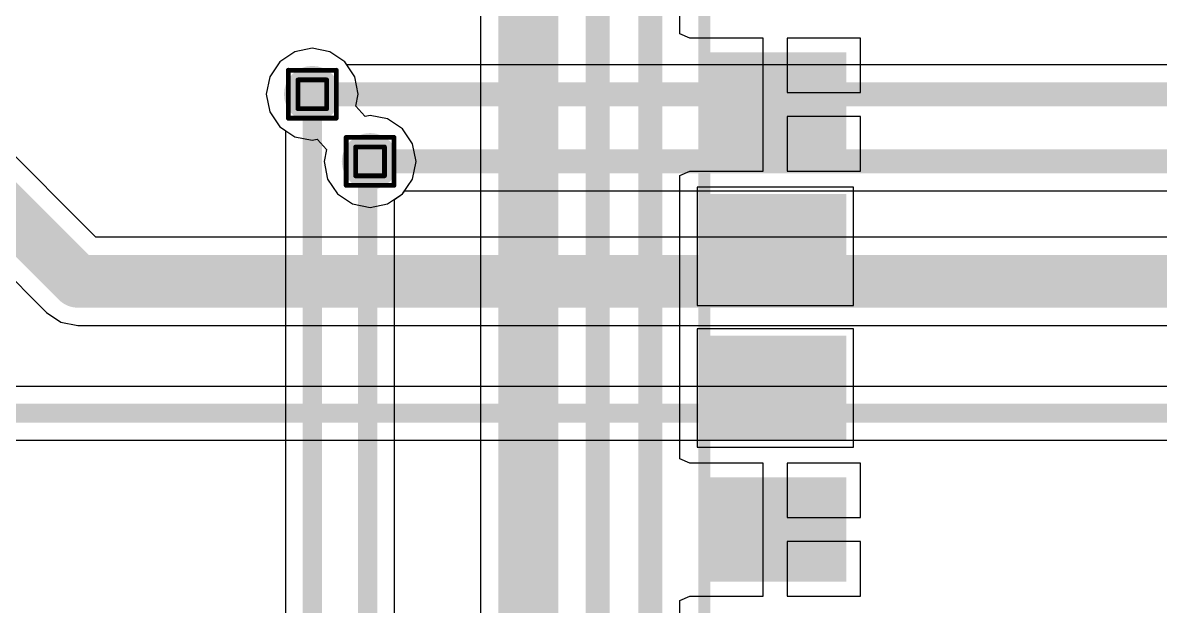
# Model space of a CAD drawing. Header units: inches. Extents: x -8 to 210, y -39 to 109.
# Drawn here: x 55.98 to 68.04, y 40.1 to 46.27 of the extents above; entities that cross this region are included whole.
import ezdxf

# ---------------------------------------------------------------- set-up
doc = ezdxf.new("R2010")
doc.units = ezdxf.units.IN
for name, color, linetype in [('Bottom Layer', 5, 'Continuous'), ('Drill Drawing', 1, 'Continuous'), ('Top Layer', 1, 'Continuous'), ('Top Overlay', 2, 'Continuous'), ('Top Paste', 8, 'Continuous'), ('Top Solder', 216, 'Continuous'), ('Via Holes', 16, 'Continuous')]:
    doc.layers.add(name, color=color, linetype=linetype)

# ---------------------------------------------------------------- blocks, each defined once
blk = doc.blocks.new('SIM7500E_18')
at = {"layer": 'Top Layer'}
for points in [[(-0.75, -2.55), (0.55, -2.55), (0.55, -3.45), (-0.75, -3.45)], [(-0.75, -4.05), (0.55, -4.05), (0.55, -4.95), (-0.75, -4.95)], [(-0.75, -5.55), (0.55, -5.55), (0.55, -6.45), (-0.75, -6.45)], [(-0.75, -7.05), (0.55, -7.05), (0.55, -7.95), (-0.75, -7.95)]]:
    blk.add_hatch(color=1, dxfattribs=at).paths.add_polyline_path(points)
at = {"layer": 'Top Paste'}
for points in [[(-0.75, -2.55), (0.55, -2.55), (0.55, -3.45), (-0.75, -3.45)], [(-0.75, -4.05), (0.55, -4.05), (0.55, -4.95), (-0.75, -4.95)], [(-0.75, -5.55), (0.55, -5.55), (0.55, -6.45), (-0.75, -6.45)], [(-0.75, -7.05), (0.55, -7.05), (0.55, -7.95), (-0.75, -7.95)]]:
    blk.add_hatch(color=8, dxfattribs=at).paths.add_polyline_path(points)
at = {"layer": 'Top Solder'}
for points in [[(-0.852, -2.448), (0.652, -2.448), (0.652, -3.552), (-0.852, -3.552)], [(-0.852, -3.948), (0.652, -3.948), (0.652, -5.052), (-0.852, -5.052)], [(-0.852, -5.448), (0.652, -5.448), (0.652, -6.552), (-0.852, -6.552)], [(-0.852, -6.948), (0.652, -6.948), (0.652, -8.052), (-0.852, -8.052)]]:
    blk.add_hatch(color=216, dxfattribs=at).paths.add_polyline_path(points)
at = {"layer": 'Top Overlay'}
blk.add_lwpolyline([(-0.852, -24.038, 0.127, 0.127, 0), (-0.852, 3.064, 0.127, 0.127, 0)], format="xyseb", dxfattribs=at)

msp = doc.modelspace()

# ---------------------------------------------------------------- hatches: boundary and pattern name
at = {"layer": 'Bottom Layer'}
h = msp.add_hatch(color=5, dxfattribs=at)
edge = h.paths.add_edge_path()
edge.add_arc((59.052, 45.517), 0.3, 0, 360)
h = msp.add_hatch(color=5, dxfattribs=at)
edge = h.paths.add_edge_path()
edge.add_arc((59.665, 44.806), 0.3, 0, 360)
at = {"layer": 'Top Layer'}
h = msp.add_hatch(color=1, dxfattribs=at)
edge = h.paths.add_edge_path()
edge.add_arc((59.052, 45.517), 0.3, 0, 360)
h = msp.add_hatch(color=1, dxfattribs=at)
edge = h.paths.add_edge_path()
edge.add_arc((59.665, 44.806), 0.3, 0, 360)
at = {"layer": 'Via Holes'}
h = msp.add_hatch(color=7, dxfattribs=at)
edge = h.paths.add_edge_path()
edge.add_arc((59.052, 45.517), 0.15, 0, 360)
h = msp.add_hatch(color=7, dxfattribs=at)
edge = h.paths.add_edge_path()
edge.add_arc((59.665, 44.806), 0.15, 0, 360)

# ---------------------------------------------------------------- linework, layer by layer
at = {"layer": 'Bottom Layer'}
for p, q in [((58.866, 45.967), (58.707, 45.861)), ((59.052, 46.004), (58.866, 45.967)), ((59.238, 45.967), (59.052, 46.004)), ((59.396, 45.861), (59.238, 45.967)), ((58.707, 45.861), (58.602, 45.703)), ((59.419, 45.828), (59.396, 45.861)), ((81.369, 45.828), (59.419, 45.828)), ((58.602, 45.703), (58.565, 45.517)), ((58.565, 45.517), (58.602, 45.33)), ((58.602, 45.33), (58.707, 45.172)), ((58.707, 45.172), (58.866, 45.067)), ((56.759, 44.002), (55.686, 45.075)), ((58.866, 45.067), (59.052, 45.03)), ((59.052, 45.03), (59.104, 45.04)), ((59.104, 45.04), (59.107, 45.039)), ((59.107, 45.039), (59.202, 44.93)), ((59.202, 44.93), (59.177, 44.806)), ((59.177, 44.806), (59.215, 44.619)), ((59.215, 44.619), (59.32, 44.461)), ((54.89, 44.552), (56.236, 43.206)), ((60.009, 44.461), (60.032, 44.495)), ((60.032, 44.495), (80.821, 44.495)), ((59.32, 44.461), (59.478, 44.356)), ((59.851, 44.356), (60.009, 44.461)), ((59.478, 44.356), (59.665, 44.318)), ((59.665, 44.318), (59.851, 44.356)), ((75.667, 44.002), (56.759, 44.002)), ((56.236, 43.206), (56.387, 43.105)), ((56.387, 43.105), (56.566, 43.069)), ((56.566, 43.069), (75.474, 43.069)), ((68.682, 42.423), (38.314, 42.423)), ((35.949, 41.854), (68.564, 41.854))]:
    msp.add_line(p, q, dxfattribs=at)
for points in [[(59.052, 45.517, 0.254, 0.254, 0), (81.369, 45.517, 0.254, 0.254, 0)], [(55.22, 44.882, 0.559, 0.559, 0), (56.566, 43.536, 0.559, 0.559, 0)], [(59.665, 44.806, 0.254, 0.254, 0), (80.95, 44.806, 0.254, 0.254, 0)], [(56.566, 43.536, 0.559, 0.559, 0), (75.667, 43.536, 0.559, 0.559, 0)], [(35.103, 42.139, 0.203, 0.203, 0), (68.682, 42.139, 0.203, 0.203, 0)]]:
    msp.add_lwpolyline(points, format="xyseb", dxfattribs=at)
for points in [[(58.988, 45.517, 0.127, 0.127, 1), (59.115, 45.517, 0.127, 0.127, 1)], [(59.601, 44.806, 0.127, 0.127, 1), (59.728, 44.806, 0.127, 0.127, 1)], [(56.426, 43.536, 0.279, 0.279, 1), (56.705, 43.536, 0.279, 0.279, 1)], [(56.426, 43.536, 0.279, 0.279, 1), (56.705, 43.536, 0.279, 0.279, 1)]]:
    msp.add_lwpolyline(points, format="xyseb", close=True, dxfattribs=at)
at = {"layer": 'Drill Drawing'}
for points in [[(58.798, 45.771, 0.0508, 0.0508, 0), (59.306, 45.771, 0.0508, 0.0508, 0)], [(58.798, 45.263, 0.0508, 0.0508, 0), (58.798, 45.771, 0.0508, 0.0508, 0)], [(58.9, 45.669, 0.0508, 0.0508, 0), (59.204, 45.669, 0.0508, 0.0508, 0)], [(58.9, 45.364, 0.0508, 0.0508, 0), (58.9, 45.669, 0.0508, 0.0508, 0)], [(59.204, 45.364, 0.0508, 0.0508, 0), (59.204, 45.669, 0.0508, 0.0508, 0)], [(59.306, 45.263, 0.0508, 0.0508, 0), (59.306, 45.771, 0.0508, 0.0508, 0)], [(58.9, 45.364, 0.0508, 0.0508, 0), (59.204, 45.364, 0.0508, 0.0508, 0)], [(58.798, 45.263, 0.0508, 0.0508, 0), (59.306, 45.263, 0.0508, 0.0508, 0)], [(59.411, 45.06, 0.0508, 0.0508, 0), (59.919, 45.06, 0.0508, 0.0508, 0)], [(59.411, 44.552, 0.0508, 0.0508, 0), (59.411, 45.06, 0.0508, 0.0508, 0)], [(59.512, 44.958, 0.0508, 0.0508, 0), (59.817, 44.958, 0.0508, 0.0508, 0)], [(59.512, 44.653, 0.0508, 0.0508, 0), (59.512, 44.958, 0.0508, 0.0508, 0)], [(59.817, 44.653, 0.0508, 0.0508, 0), (59.817, 44.958, 0.0508, 0.0508, 0)], [(59.919, 44.552, 0.0508, 0.0508, 0), (59.919, 45.06, 0.0508, 0.0508, 0)], [(59.512, 44.653, 0.0508, 0.0508, 0), (59.817, 44.653, 0.0508, 0.0508, 0)], [(59.411, 44.552, 0.0508, 0.0508, 0), (59.919, 44.552, 0.0508, 0.0508, 0)]]:
    msp.add_lwpolyline(points, format="xyseb", dxfattribs=at)
for points in [[(58.785, 45.771, 0.0254, 0.0254, 1), (58.811, 45.771, 0.0254, 0.0254, 1)], [(58.785, 45.771, 0.0254, 0.0254, 1), (58.811, 45.771, 0.0254, 0.0254, 1)], [(58.887, 45.669, 0.0254, 0.0254, 1), (58.912, 45.669, 0.0254, 0.0254, 1)], [(58.887, 45.669, 0.0254, 0.0254, 1), (58.912, 45.669, 0.0254, 0.0254, 1)], [(59.192, 45.669, 0.0254, 0.0254, 1), (59.217, 45.669, 0.0254, 0.0254, 1)], [(59.192, 45.669, 0.0254, 0.0254, 1), (59.217, 45.669, 0.0254, 0.0254, 1)], [(59.293, 45.771, 0.0254, 0.0254, 1), (59.319, 45.771, 0.0254, 0.0254, 1)], [(59.293, 45.771, 0.0254, 0.0254, 1), (59.319, 45.771, 0.0254, 0.0254, 1)], [(58.887, 45.364, 0.0254, 0.0254, 1), (58.912, 45.364, 0.0254, 0.0254, 1)], [(58.887, 45.364, 0.0254, 0.0254, 1), (58.912, 45.364, 0.0254, 0.0254, 1)], [(59.192, 45.364, 0.0254, 0.0254, 1), (59.217, 45.364, 0.0254, 0.0254, 1)], [(59.192, 45.364, 0.0254, 0.0254, 1), (59.217, 45.364, 0.0254, 0.0254, 1)], [(58.785, 45.263, 0.0254, 0.0254, 1), (58.811, 45.263, 0.0254, 0.0254, 1)], [(58.785, 45.263, 0.0254, 0.0254, 1), (58.811, 45.263, 0.0254, 0.0254, 1)], [(59.293, 45.263, 0.0254, 0.0254, 1), (59.319, 45.263, 0.0254, 0.0254, 1)], [(59.293, 45.263, 0.0254, 0.0254, 1), (59.319, 45.263, 0.0254, 0.0254, 1)], [(59.398, 45.06, 0.0254, 0.0254, 1), (59.423, 45.06, 0.0254, 0.0254, 1)], [(59.398, 45.06, 0.0254, 0.0254, 1), (59.423, 45.06, 0.0254, 0.0254, 1)], [(59.499, 44.958, 0.0254, 0.0254, 1), (59.525, 44.958, 0.0254, 0.0254, 1)], [(59.499, 44.958, 0.0254, 0.0254, 1), (59.525, 44.958, 0.0254, 0.0254, 1)], [(59.804, 44.958, 0.0254, 0.0254, 1), (59.83, 44.958, 0.0254, 0.0254, 1)], [(59.804, 44.958, 0.0254, 0.0254, 1), (59.83, 44.958, 0.0254, 0.0254, 1)], [(59.906, 45.06, 0.0254, 0.0254, 1), (59.931, 45.06, 0.0254, 0.0254, 1)], [(59.906, 45.06, 0.0254, 0.0254, 1), (59.931, 45.06, 0.0254, 0.0254, 1)], [(59.499, 44.653, 0.0254, 0.0254, 1), (59.525, 44.653, 0.0254, 0.0254, 1)], [(59.499, 44.653, 0.0254, 0.0254, 1), (59.525, 44.653, 0.0254, 0.0254, 1)], [(59.804, 44.653, 0.0254, 0.0254, 1), (59.83, 44.653, 0.0254, 0.0254, 1)], [(59.804, 44.653, 0.0254, 0.0254, 1), (59.83, 44.653, 0.0254, 0.0254, 1)], [(59.398, 44.552, 0.0254, 0.0254, 1), (59.423, 44.552, 0.0254, 0.0254, 1)], [(59.398, 44.552, 0.0254, 0.0254, 1), (59.423, 44.552, 0.0254, 0.0254, 1)], [(59.906, 44.552, 0.0254, 0.0254, 1), (59.931, 44.552, 0.0254, 0.0254, 1)], [(59.906, 44.552, 0.0254, 0.0254, 1), (59.931, 44.552, 0.0254, 0.0254, 1)]]:
    msp.add_lwpolyline(points, format="xyseb", close=True, dxfattribs=at)
at = {"layer": 'Top Layer'}
for p, q in [((60.836, 47.873), (60.836, 38.859)), ((62.947, 46.157), (62.947, 47.656)), ((63.055, 46.111), (62.947, 46.157)), ((63.074, 46.111), (63.055, 46.111)), ((63.832, 46.111), (63.074, 46.111)), ((63.832, 45.407), (63.832, 46.111)), ((64.863, 46.111), (64.086, 46.111)), ((64.086, 46.111), (64.086, 45.534)), ((64.863, 45.534), (64.863, 46.111)), ((58.866, 45.967), (58.707, 45.861)), ((59.052, 46.004), (58.866, 45.967)), ((59.238, 45.967), (59.052, 46.004)), ((59.396, 45.861), (59.238, 45.967)), ((58.707, 45.861), (58.602, 45.703)), ((59.502, 45.703), (59.396, 45.861)), ((58.602, 45.703), (58.565, 45.517)), ((59.539, 45.517), (59.502, 45.703)), ((58.565, 45.517), (58.602, 45.33)), ((59.514, 45.392), (59.539, 45.517)), ((64.086, 45.534), (64.863, 45.534)), ((59.61, 45.283), (59.514, 45.392)), ((63.832, 44.703), (63.832, 45.407)), ((58.602, 45.33), (58.707, 45.172)), ((59.612, 45.282), (59.61, 45.283)), ((59.665, 45.293), (59.612, 45.282)), ((59.851, 45.256), (59.665, 45.293)), ((60.009, 45.15), (59.851, 45.256)), ((64.863, 45.28), (64.086, 45.28)), ((64.086, 45.28), (64.086, 44.703)), ((64.863, 44.703), (64.863, 45.28)), ((58.707, 45.172), (58.767, 45.133)), ((58.767, 45.133), (58.767, 32.261)), ((60.115, 44.992), (60.009, 45.15)), ((60.152, 44.806), (60.115, 44.992)), ((60.115, 44.619), (60.152, 44.806)), ((60.009, 44.461), (60.115, 44.619)), ((62.947, 44.656), (63.055, 44.703)), ((62.947, 41.657), (62.947, 44.656)), ((63.055, 44.703), (63.074, 44.703)), ((63.074, 44.703), (63.832, 44.703)), ((64.086, 44.703), (64.863, 44.703)), ((64.787, 44.534), (63.131, 44.534)), ((63.131, 44.534), (63.131, 43.279)), ((64.787, 43.279), (64.787, 44.534)), ((59.924, 44.404), (60.009, 44.461)), ((59.924, 33.422), (59.924, 44.404)), ((63.131, 43.279), (64.787, 43.279)), ((64.787, 43.034), (63.131, 43.034)), ((63.131, 43.034), (63.131, 41.779)), ((64.787, 41.779), (64.787, 43.034)), ((63.131, 41.779), (64.787, 41.779)), ((63.055, 41.611), (62.947, 41.657)), ((63.074, 41.611), (63.055, 41.611)), ((63.832, 41.611), (63.074, 41.611)), ((63.832, 40.907), (63.832, 41.611)), ((64.863, 41.611), (64.086, 41.611)), ((64.086, 41.611), (64.086, 41.034)), ((64.863, 41.034), (64.863, 41.611)), ((64.086, 41.034), (64.863, 41.034)), ((63.832, 40.203), (63.832, 40.907)), ((64.863, 40.78), (64.086, 40.78)), ((64.086, 40.78), (64.086, 40.203)), ((64.863, 40.203), (64.863, 40.78)), ((62.947, 40.156), (63.055, 40.203)), ((62.947, 39.465), (62.947, 40.156)), ((63.055, 40.203), (63.074, 40.203)), ((63.074, 40.203), (63.832, 40.203)), ((64.086, 40.203), (64.863, 40.203))]:
    msp.add_line(p, q, dxfattribs=at)
for points in [[(62.636, 39.304, 0.254, 0.254, 0), (62.636, 55.172, 0.254, 0.254, 0)], [(62.078, 39.072, 0.254, 0.254, 0), (62.078, 54.94, 0.254, 0.254, 0)], [(61.341, 38.71, 0.635, 0.635, 0), (61.341, 48.082, 0.635, 0.635, 0)], [(59.052, 31.877, 0.203, 0.203, 0), (59.052, 45.517, 0.203, 0.203, 0)], [(59.639, 44.78, 0.203, 0.203, 0), (59.665, 44.806, 0.203, 0.203, 0)], [(59.639, 31.242, 0.203, 0.203, 0), (59.639, 44.78, 0.203, 0.203, 0)]]:
    msp.add_lwpolyline(points, format="xyseb", dxfattribs=at)
for points in [[(59.001, 45.517, 0.102, 0.102, 1), (59.103, 45.517, 0.102, 0.102, 1)], [(59.588, 44.78, 0.102, 0.102, 1), (59.69, 44.78, 0.102, 0.102, 1)], [(59.588, 44.78, 0.102, 0.102, 1), (59.69, 44.78, 0.102, 0.102, 1)], [(59.614, 44.806, 0.102, 0.102, 1), (59.715, 44.806, 0.102, 0.102, 1)]]:
    msp.add_lwpolyline(points, format="xyseb", close=True, dxfattribs=at)

# ---------------------------------------------------------------- block references
msp.add_blockref('SIM7500E_18', (64.059, 48.407))

doc.saveas('drawing.dxf')
